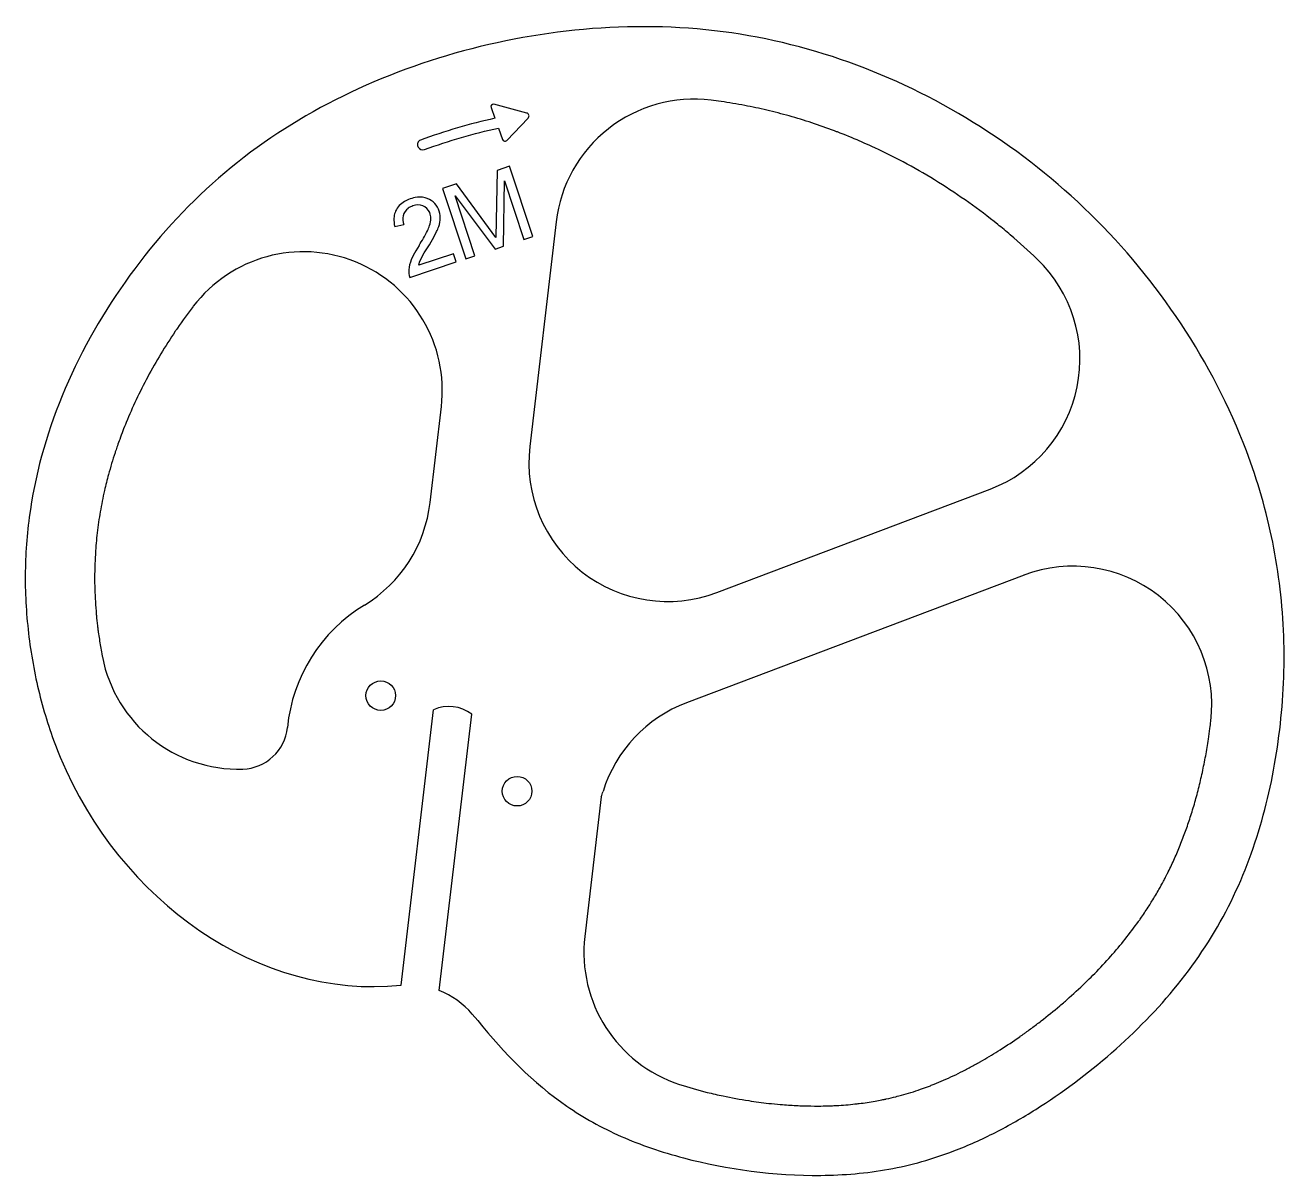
# Model space of a CAD drawing. Extents: x 282 to 554, y 100 to 349.
import ezdxf

# ---------------------------------------------------------------- set-up
doc = ezdxf.new("R2010")
doc.units = 0
doc.header["$LTSCALE"] = 12.7
doc.layers.add('VISIBLE', color=7, linetype='CONTINUOUS')

msp = doc.modelspace()

# ---------------------------------------------------------------- linework, layer by layer
at = {"layer": 'VISIBLE'}
for p, q in [((382.76, 331.24), (383.6, 328.9)), ((390.49, 330.04), (383.37, 331.92)), ((386.14, 324.12), (390.79, 328.96)), ((384.36, 326.79), (385.26, 324.31)), ((366.95, 322.81), (367.03, 322.65)), ((384.08, 317.62), (383.82, 303.12)), ((386.78, 318.52), (384.08, 317.62)), ((391.81, 303.33), (386.78, 318.52)), ((375.31, 314.72), (372.29, 313.72)), ((372.29, 313.72), (377.31, 298.53)), ((383.82, 303.12), (375.31, 314.72)), ((385.46, 301.22), (385.66, 315.4)), ((385.66, 315.4), (389.87, 302.69)), ((379.25, 299.17), (374.97, 312.1)), ((374.97, 312.1), (383.65, 300.62)), ((361.93, 305.48), (363.91, 305.92)), ((396.84, 306.53), (391.14, 257.92)), ((369.45, 301.57), (370.47, 303.34)), ((370.47, 303.34), (371, 304.39)), ((389.87, 302.69), (391.81, 303.33)), ((366.49, 300.25), (365.93, 299.21)), ((367.2, 301.41), (366.49, 300.25)), ((374.62, 299.62), (367.17, 297.16)), ((367.71, 298.74), (368.32, 299.79)), ((368.32, 299.79), (369.45, 301.57)), ((375.21, 297.83), (374.62, 299.62)), ((383.65, 300.62), (385.46, 301.22)), ((365.17, 294.51), (375.21, 297.83)), ((365.93, 299.21), (365.52, 298.3)), ((367.17, 297.16), (367.3, 297.79)), ((367.3, 297.79), (367.71, 298.74)), ((377.31, 298.53), (379.25, 299.17)), ((369.59, 245.8), (372.02, 266.55)), ((431.55, 226.37), (490.7, 248.74)), ((497.99, 230.12), (425.01, 202.52)), ((363.31, 141.45), (370.34, 201.02)), ((371.54, 140.3), (378.58, 200.05)), ((406.58, 182.16), (403.05, 152.01)), ((378.68, 135.23), (379.9, 133.81))]:
    msp.add_line(p, q, dxfattribs=at)
for centre in [(358.92, 204.07), (388.4, 183.41)]:
    msp.add_circle(centre, 3.2, dxfattribs=at)
for centre, radius, start, end in [((426.64, 303.04), 30, 82.9177, 173.3166), ((383.24, 331.42), 0.517, 75.1808, 199.8548), ((390.32, 329.41), 0.648, 316.1498, 75.1808), ((367.81, 323.27), 0.971, 110.0399, 207.9978), ((385.76, 324.49), 0.53, 199.8548, 316.1498), ((368, 323.17), 1.1, 207.9973, 289.9753), ((366.11, 307.04), 4.37, 122.9379, 160.1542), ((367.22, 305.5), 6.27, 111.2927, 123.8083), ((367.86, 304.06), 7.84, 101.0444, 111.818), ((367.34, 306.83), 5.02, 76.673, 101.3496), ((367.49, 307.61), 4.23, 22.7208, 76.2379), ((366.26, 307.05), 4.51, 160.9677, 176.6016), ((366.62, 307.08), 2.95, 127.184, 203.2192), ((367, 306.42), 3.71, 107.6386, 125.646), ((366.95, 307.35), 2.81, 24.2411, 112.4321), ((366.7, 307.32), 3.05, 358.5383, 22.7947), ((366.66, 307.3), 5.11, 339.255, 22.3314), ((368.1, 307), 6.35, 177.0992, 193.7709), ((359.93, 308.99), 10.09, 334.2146, 341.1915), ((364.47, 307.43), 5.29, 341.3236, 358.0043), ((361.6, 308.79), 10.38, 334.905, 341.4779), ((340.57, 318.68), 31.74, 327.0288, 333.6577), ((342.22, 270.04), 30, 353.3166, 142.6443), ((372.37, 295.43), 7.43, 157.2802, 174.5928), ((480.09, 276.8), 30, 290.7161, 46.218), ((368.54, 295.74), 3.58, 173.6553, 200.074), ((420.94, 254.43), 30, 173.3166, 290.7161), ((339.79, 249.29), 30, 301.2965, 353.3166), ((508.6, 202.06), 30, 353.2508, 110.7161), ((373.56, 193.75), 35, 121.2965, 174.333), ((328.17, 218.18), 30, 191.0187, 271.7327), ((373.66, 193.74), 8, 52.0273, 114.5241), ((435.63, 174.46), 30, 110.7161, 162.7363), ((328.78, 198.19), 10, 271.7327, 354.333), ((373.56, 193.75), 35, 340.6635, 342.7363), ((432.84, 148.52), 30, 173.3166, 251.9239), ((365.01, 123.54), 17.98, 95.4179, 95.6273), ((365.01, 123.54), 17.98, 40.5402, 68.7289)]:
    msp.add_arc(centre, radius, start, end, dxfattribs=at)
msp.add_ellipse((377.44, 224.43), major_axis=(-86.53, -85.09), ratio=0.752268, start_param=4.018189, end_param=4.168194, dxfattribs=at)
at = {"layer": 'VISIBLE', "extrusion": (2.8318e-14, -1.26021e-13, -1)}
msp.add_ellipse((377.82, 212.73), major_axis=(-82.93, -98.18), ratio=0.758936, start_param=2.217985, end_param=2.361525, dxfattribs=at)
at = {"layer": 'VISIBLE'}
for points, knots in [([(379.9, 133.81), (385.72, 126.62), (394.93, 117.22), (410.55, 108.46), (428.74, 102.3), (449.16, 99.57), (468.88, 101.23), (481.38, 104.77), (491.86, 109.48), (503.47, 116.15), (517.25, 126.44), (531.78, 141.21), (542.86, 158.18), (549.93, 176.84), (553.76, 196.59), (554.69, 216.94), (552.33, 237.32), (545.63, 260.45), (532.84, 285.1), (513.08, 309), (489.1, 327.93), (462.2, 341.41), (433.17, 348.76), (402.69, 349.16), (372.77, 343.33), (345.22, 332.06), (321.78, 315.64), (302.77, 294.06), (288.91, 269.12), (282.9, 247.11), (281.75, 229.26), (282.69, 215.86), (285.26, 202.8), (298.93, 162.12), (332.55, 138.42), (363.25, 141.44)], [17.814015, 17.814015, 17.814015, 17.814015, 58.274804, 78.505201, 98.735599, 139.196393, 159.426791, 179.657188, 193.14412, 206.631052, 233.604915, 260.578778, 287.552641, 314.526504, 341.500368, 368.474231, 395.448094, 422.421957, 462.882752, 503.343547, 543.804342, 584.265137, 624.725932, 665.186726, 705.647521, 746.108316, 786.569111, 827.029906, 867.490701, 907.951496, 928.181893, 948.41229, 968.642688, 988.873085, 1150.716265, 1150.716265, 1150.716265, 1150.716265]), ([(500.84, 298.46), (498.96, 300.27), (497.02, 302.01), (495.03, 303.7), (494.13, 304.47), (493.22, 305.22), (492.3, 305.96), (490.26, 307.6), (488.18, 309.17), (486.05, 310.68), (483.91, 312.2), (481.73, 313.66), (479.5, 315.04), (477.28, 316.43), (475.02, 317.75), (472.72, 318.99), (470.43, 320.23), (468.12, 321.4), (465.77, 322.49), (465.05, 322.83), (464.33, 323.16), (463.6, 323.48), (463.39, 323.57), (463.19, 323.66), (462.98, 323.75), (462.82, 323.82), (462.67, 323.89), (462.51, 323.96), (460.9, 324.65), (459.28, 325.31), (457.65, 325.94), (457.43, 326.02), (457.21, 326.11), (456.99, 326.19), (455.37, 326.8), (453.75, 327.37), (452.11, 327.91), (450.5, 328.44), (448.87, 328.94), (447.23, 329.4), (445.62, 329.85), (444.01, 330.27), (442.38, 330.65), (440.8, 331.03), (439.21, 331.37), (437.62, 331.67), (435.91, 331.99), (434.2, 332.28), (432.49, 332.52), (431.77, 332.63), (431.05, 332.72), (430.33, 332.81)], [578.456727, 578.456727, 578.456727, 578.456727, 592.442989, 592.442989, 592.442989, 598.801405, 598.801405, 598.801405, 612.826493, 612.826493, 612.826493, 626.952594, 626.952594, 626.952594, 641.083143, 641.083143, 641.083143, 655.135189, 655.135189, 655.135189, 659.460827, 659.460827, 659.460827, 660.68316, 660.68316, 660.68316, 661.61935, 661.61935, 661.61935, 671.147509, 671.147509, 671.147509, 672.43774, 672.43774, 672.43774, 681.8534, 681.8534, 681.8534, 691.167047, 691.167047, 691.167047, 700.323475, 700.323475, 700.323475, 709.244496, 709.244496, 709.244496, 718.751959, 718.751959, 718.751959, 722.72609, 722.72609, 722.72609, 722.72609]), ([(318.37, 288.24), (317.19, 286.69), (316.04, 285.11), (314.94, 283.5), (314.79, 283.28), (314.64, 283.07), (314.5, 282.85), (313.41, 281.24), (312.36, 279.6), (311.36, 277.95), (310.38, 276.32), (309.43, 274.67), (308.54, 273), (307.66, 271.36), (306.82, 269.7), (306.04, 268.03), (305.27, 266.41), (304.55, 264.78), (303.88, 263.14), (303.38, 261.92), (302.91, 260.71), (302.47, 259.48), (302.3, 259.03), (302.14, 258.57), (301.98, 258.11), (301.84, 257.72), (301.71, 257.33), (301.58, 256.95), (301.54, 256.83), (301.5, 256.71), (301.47, 256.6), (300.95, 255.03), (300.48, 253.46), (300.05, 251.89), (299.74, 250.73), (299.45, 249.56), (299.18, 248.39), (298.83, 246.88), (298.53, 245.36), (298.27, 243.84), (298.01, 242.31), (297.79, 240.79), (297.61, 239.25), (297.44, 237.79), (297.31, 236.33), (297.22, 234.86), (297.22, 234.77), (297.21, 234.68), (297.21, 234.59), (297.15, 233.7), (297.11, 232.81), (297.09, 231.91), (297.07, 231.43), (297.06, 230.94), (297.06, 230.46), (297.05, 229.56), (297.05, 228.66), (297.07, 227.76), (297.09, 226.86), (297.12, 225.96), (297.17, 225.06), (297.22, 224.16), (297.28, 223.26), (297.35, 222.36), (297.38, 222.04), (297.4, 221.73), (297.43, 221.41), (297.5, 220.66), (297.58, 219.91), (297.67, 219.16), (297.71, 218.87), (297.74, 218.59), (297.78, 218.31), (297.8, 218.14), (297.82, 217.96), (297.85, 217.78), (297.92, 217.27), (297.99, 216.76), (298.07, 216.25), (298.15, 215.73), (298.23, 215.21), (298.32, 214.7), (298.41, 214.17), (298.5, 213.65), (298.59, 213.13), (298.64, 212.9), (298.68, 212.67), (298.72, 212.45)], [954.483836, 954.483836, 954.483836, 954.483836, 965.51484, 965.51484, 965.51484, 967.016648, 967.016648, 967.016648, 978.028775, 978.028775, 978.028775, 988.904925, 988.904925, 988.904925, 999.598116, 999.598116, 999.598116, 1009.968234, 1009.968234, 1009.968234, 1017.642928, 1017.642928, 1017.642928, 1020.520937, 1020.520937, 1020.520937, 1022.941808, 1022.941808, 1022.941808, 1023.671507, 1023.671507, 1023.671507, 1033.443578, 1033.443578, 1033.443578, 1040.667007, 1040.667007, 1040.667007, 1050.051937, 1050.051937, 1050.051937, 1059.472501, 1059.472501, 1059.472501, 1068.472967, 1068.472967, 1068.472967, 1069.024116, 1069.024116, 1069.024116, 1074.493126, 1074.493126, 1074.493126, 1077.473433, 1077.473433, 1077.473433, 1082.975023, 1082.975023, 1082.975023, 1088.485008, 1088.485008, 1088.485008, 1093.979783, 1093.979783, 1093.979783, 1095.915097, 1095.915097, 1095.915097, 1100.513144, 1100.513144, 1100.513144, 1102.237412, 1102.237412, 1102.237412, 1103.314102, 1103.314102, 1103.314102, 1106.458853, 1106.458853, 1106.458853, 1109.641231, 1109.641231, 1109.641231, 1112.883584, 1112.883584, 1112.883584, 1114.307286, 1114.307286, 1114.307286, 1114.307286]), ([(423.54, 120), (425.46, 119.37), (427.45, 118.8), (429.48, 118.3), (430.61, 118.01), (431.76, 117.75), (432.93, 117.51), (434.75, 117.12), (436.6, 116.78), (438.47, 116.5), (439.91, 116.27), (441.36, 116.08), (442.81, 115.92), (443.64, 115.83), (444.47, 115.75), (445.3, 115.68), (445.89, 115.63), (446.49, 115.58), (447.08, 115.54), (448.17, 115.47), (449.27, 115.42), (450.36, 115.38), (451.4, 115.35), (452.43, 115.34), (453.46, 115.34), (454.22, 115.34), (454.97, 115.36), (455.72, 115.38), (456, 115.39), (456.28, 115.4), (456.56, 115.41), (456.77, 115.42), (456.98, 115.43), (457.19, 115.44), (457.28, 115.45), (457.37, 115.45), (457.46, 115.45), (458.8, 115.53), (460.13, 115.63), (461.44, 115.78), (461.74, 115.81), (462.05, 115.84), (462.35, 115.88), (463.51, 116.02), (464.65, 116.19), (465.79, 116.39), (466.27, 116.48), (466.75, 116.57), (467.23, 116.66), (467.41, 116.7), (467.59, 116.74), (467.77, 116.77), (467.85, 116.79), (467.93, 116.81), (468.01, 116.83), (468.08, 116.84), (468.14, 116.86), (468.21, 116.87), (468.91, 117.02), (469.61, 117.19), (470.31, 117.36), (470.7, 117.46), (471.09, 117.57), (471.49, 117.67), (472.18, 117.86), (472.86, 118.06), (473.55, 118.28), (474.24, 118.49), (474.94, 118.72), (475.63, 118.97), (476.19, 119.16), (476.76, 119.37), (477.32, 119.58), (477.6, 119.69), (477.88, 119.79), (478.16, 119.9), (478.29, 119.95), (478.41, 120.01), (478.54, 120.06), (479.22, 120.33), (479.9, 120.61), (480.58, 120.91), (481.28, 121.21), (481.99, 121.54), (482.7, 121.87), (483.39, 122.2), (484.09, 122.54), (484.78, 122.89), (485.49, 123.25), (486.2, 123.62), (486.91, 124.01), (487.26, 124.2), (487.62, 124.39), (487.97, 124.59), (488.08, 124.65), (488.18, 124.71), (488.29, 124.77), (488.36, 124.81), (488.42, 124.85), (488.49, 124.89), (488.67, 124.99), (488.85, 125.09), (489.03, 125.19), (490.3, 125.93), (491.58, 126.7), (492.84, 127.5), (494.26, 128.41), (495.68, 129.35), (497.06, 130.32), (497.23, 130.44), (497.4, 130.56), (497.57, 130.68), (497.75, 130.8), (497.92, 130.93), (498.09, 131.05), (498.27, 131.18), (498.44, 131.3), (498.62, 131.43), (498.96, 131.68), (499.31, 131.93), (499.65, 132.19), (500.34, 132.7), (501.03, 133.22), (501.71, 133.75), (503.07, 134.81), (504.41, 135.89), (505.72, 137), (506.08, 137.3), (506.43, 137.6), (506.78, 137.9), (507, 138.09), (507.22, 138.29), (507.43, 138.48), (507.55, 138.58), (507.67, 138.68), (507.78, 138.78), (509.13, 139.98), (510.44, 141.2), (511.72, 142.45), (512.25, 142.96), (512.76, 143.48), (513.28, 144), (514.47, 145.22), (515.63, 146.45), (516.75, 147.71), (517.83, 148.94), (518.88, 150.18), (519.89, 151.45), (520.87, 152.68), (521.82, 153.94), (522.73, 155.22), (522.85, 155.39), (522.98, 155.57), (523.1, 155.74), (523.19, 155.88), (523.29, 156.02), (523.39, 156.16), (523.95, 156.97), (524.49, 157.79), (525.02, 158.62), (525.24, 158.96), (525.45, 159.3), (525.66, 159.64), (526.18, 160.47), (526.67, 161.31), (527.16, 162.17), (527.5, 162.77), (527.83, 163.37), (528.15, 163.98), (528.3, 164.25), (528.44, 164.53), (528.58, 164.8), (528.68, 164.99), (528.78, 165.18), (528.88, 165.38), (528.92, 165.47), (528.97, 165.56), (529.01, 165.65), (529.48, 166.59), (529.94, 167.54), (530.37, 168.5), (530.81, 169.46), (531.22, 170.42), (531.62, 171.4), (532.03, 172.39), (532.42, 173.4), (532.79, 174.41), (533.15, 175.39), (533.49, 176.37), (533.82, 177.37), (534.17, 178.44), (534.5, 179.52), (534.82, 180.61), (535.14, 181.72), (535.44, 182.85), (535.73, 183.98), (536.02, 185.14), (536.3, 186.31), (536.55, 187.48), (536.81, 188.67), (537.05, 189.86), (537.27, 191.05), (537.49, 192.24), (537.69, 193.44), (537.87, 194.65), (537.99, 195.43), (538.1, 196.21), (538.2, 197), (538.27, 197.51), (538.33, 198.02), (538.39, 198.53)], [83.275006, 83.275006, 83.275006, 83.275006, 95.092455, 95.092455, 95.092455, 101.699222, 101.699222, 101.699222, 112.083915, 112.083915, 112.083915, 120.105877, 120.105877, 120.105877, 124.708061, 124.708061, 124.708061, 127.989437, 127.989437, 127.989437, 134.078124, 134.078124, 134.078124, 139.881746, 139.881746, 139.881746, 144.142147, 144.142147, 144.142147, 145.739797, 145.739797, 145.739797, 146.938479, 146.938479, 146.938479, 147.453267, 147.453267, 147.453267, 155.141168, 155.141168, 155.141168, 156.92335, 156.92335, 156.92335, 163.741988, 163.741988, 163.741988, 166.636155, 166.636155, 166.636155, 167.721467, 167.721467, 167.721467, 168.215253, 168.215253, 168.215253, 168.623477, 168.623477, 168.623477, 172.901502, 172.901502, 172.901502, 175.318656, 175.318656, 175.318656, 179.578349, 179.578349, 179.578349, 183.915739, 183.915739, 183.915739, 187.443458, 187.443458, 187.443458, 189.205424, 189.205424, 189.205424, 190.005113, 190.005113, 190.005113, 194.272743, 194.272743, 194.272743, 198.738929, 198.738929, 198.738929, 203.126894, 203.126894, 203.126894, 207.632192, 207.632192, 207.632192, 209.884841, 209.884841, 209.884841, 210.559121, 210.559121, 210.559121, 210.992907, 210.992907, 210.992907, 212.137489, 212.137489, 212.137489, 220.268244, 220.268244, 220.268244, 229.427288, 229.427288, 229.427288, 230.547221, 230.547221, 230.547221, 231.697609, 231.697609, 231.697609, 232.848006, 232.848006, 232.848006, 235.148846, 235.148846, 235.148846, 239.75087, 239.75087, 239.75087, 248.957558, 248.957558, 248.957558, 251.436707, 251.436707, 251.436707, 252.991375, 252.991375, 252.991375, 253.815473, 253.815473, 253.815473, 263.440925, 263.440925, 263.440925, 267.375372, 267.375372, 267.375372, 276.584253, 276.584253, 276.584253, 285.522112, 285.522112, 285.522112, 294.286582, 294.286582, 294.286582, 295.463949, 295.463949, 295.463949, 296.413064, 296.413064, 296.413064, 301.951766, 301.951766, 301.951766, 304.210895, 304.210895, 304.210895, 309.753959, 309.753959, 309.753959, 313.672239, 313.672239, 313.672239, 315.407038, 315.407038, 315.407038, 316.640294, 316.640294, 316.640294, 317.209041, 317.209041, 317.209041, 323.18183, 323.18183, 323.18183, 329.149679, 329.149679, 329.149679, 335.237389, 335.237389, 335.237389, 341.100199, 341.100199, 341.100199, 347.415215, 347.415215, 347.415215, 353.857791, 353.857791, 353.857791, 360.441039, 360.441039, 360.441039, 367.05302, 367.05302, 367.05302, 373.617997, 373.617997, 373.617997, 377.882826, 377.882826, 377.882826, 380.637074, 380.637074, 380.637074, 380.637074])]:
    msp.add_open_spline(points, degree=3, knots=knots, dxfattribs=at)

doc.saveas('drawing.dxf')
